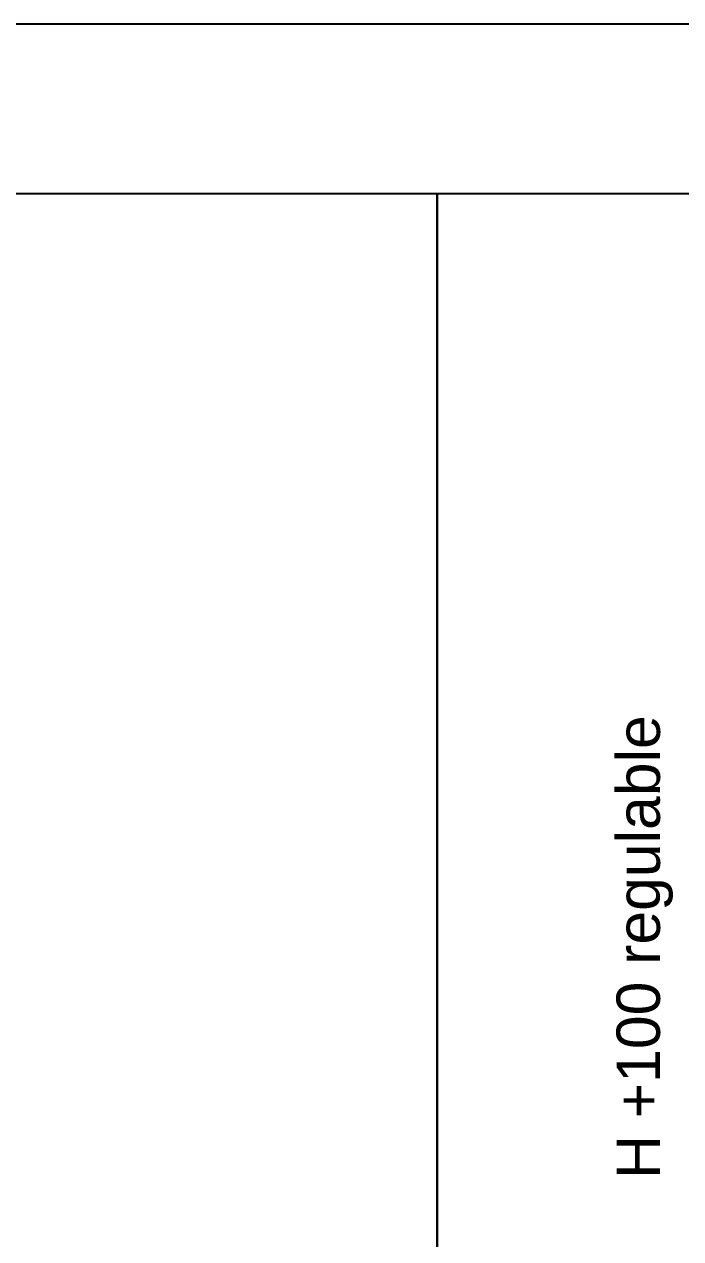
# Model space of a CAD drawing. Header units: millimetres. Extents: x 441156 to 441876, y 4514765 to 4515211.
# Drawn here: x 441594.687 to 441596.238, y 4515152.479 to 4515155.348 of the extents above; entities that cross this region are included whole.
import ezdxf

# ---------------------------------------------------------------- set-up
doc = ezdxf.new("R2010")
doc.units = ezdxf.units.MM
doc.layers.add('01_cartela', color=6, linetype='Continuous', plot=False)
doc.layers.add('01_textos', color=7, linetype='Continuous')
doc.layers.add('Cassette', color=7, linetype='Continuous')
doc.styles.add('NIEVES2', font='sanss___.ttf')

msp = doc.modelspace()

# ---------------------------------------------------------------- linework, layer by layer
at = {"color": 0, "linetype": 'Continuous'}
for p, q in [((441592.16199851, 4515154.94750869), (441595.66199851, 4515154.94750869)), ((441595.66199851, 4515154.94750869), (441595.66199851, 4515150.84743569))]:
    msp.add_line(p, q, dxfattribs=at)
at = {"layer": '01_cartela', "color": 3}
msp.add_lwpolyline([(441570.67401045, 4515155.34750872), (441570.67401045, 4515133.8124847), (441601.31199851, 4515133.8124847), (441601.31199851, 4515155.34750872)], close=True, dxfattribs=at)
at = {"layer": 'Cassette'}
for p, q in [((441595.66199851, 4515154.94750872), (441600.91199851, 4515154.94750872)), ((441595.66199851, 4515150.84743571), (441595.66199851, 4515154.94750872))]:
    msp.add_line(p, q, dxfattribs=at)

# ---------------------------------------------------------------- texts
at = {"layer": '01_textos', "insert": (441596.08626731, 4515152.62028262), "char_height": 0.1025611647, "width": 5.9438764329, "attachment_point": 1, "rotation": 90, "style": 'NIEVES2'}
msp.add_mtext('H +100 regulable', dxfattribs=at)

doc.saveas('drawing.dxf')
